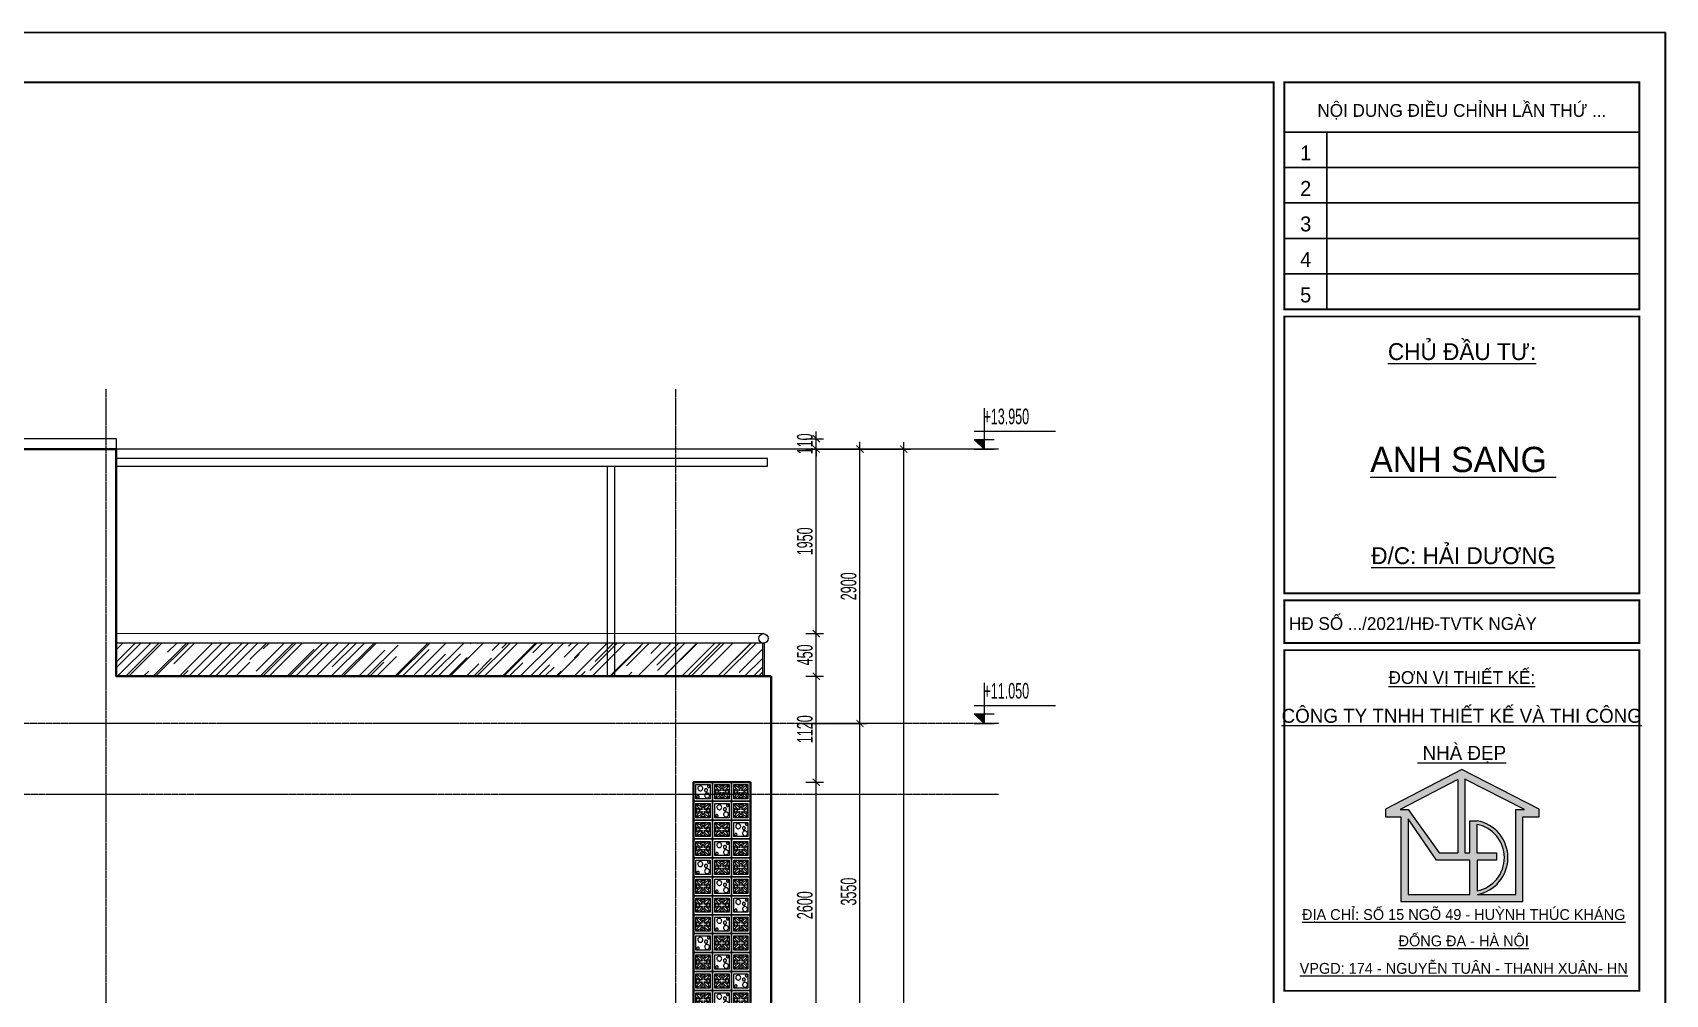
# Model space of a CAD drawing. Header units: millimetres. Extents: x 1336014 to 2939047, y -333549 to -60566.
# Drawn here: x 1428169 to 1445418, y -149804 to -139642 of the extents above; entities that cross this region are included whole.
import ezdxf
from ezdxf.enums import TextEntityAlignment as Align

# ---------------------------------------------------------------- set-up
doc = ezdxf.new("R2010")
doc.units = ezdxf.units.MM
doc.header["$MEASUREMENT"] = 0
doc.linetypes.add('CENTER2', pattern=[1.125, 0.75, -0.125, 0.125, -0.125])
for name, color, linetype, lineweight in [('01.Cut', 255, 'Continuous', 35), ('02.Thay', 145, 'Continuous', 15), ('03.Manh', 251, 'Continuous', 13), ('05.Text', 253, 'Continuous', 18), ('08.Dim', 156, 'Continuous', 15), ('09.Hatch', 250, 'Continuous', 5), ('10.truc', 250, 'CENTER2', 20), ('11.Khung bo', 32, 'Continuous', 50), ('12.Khung', 36, 'Continuous', 25), ('CA.thay 145', 145, 'Continuous', 18), ('DIM', 252, 'Continuous', 20)]:
    doc.layers.add(name, color=color, linetype=linetype, lineweight=lineweight)
doc.layers.add('text', color=7, linetype='Continuous')
doc.layers.add('Tpl_Bound', color=1, linetype='Continuous', plot=False)
doc.styles.add('AVANT', font='')
doc.styles.add('TT5_Text Dim', font='hoatbif.shx', dxfattribs={"width": 0.6})
doc.styles.add('VnAvantH', font='')
doc.styles.get('AVANT').set_extended_font_data('.VnAvant')
doc.styles.get('VnAvantH').set_extended_font_data('.VnAvantH')
doc.dimstyles.new('TT5_Dim 1-75', dxfattribs={"dimscale": 75, "dimtxt": 2.2, "dimasz": 1, "dimexe": 1, "dimexo": 0.5, "dimgap": 0.5, "dimtad": 1, "dimdec": 0, "dimzin": 0, "dimdsep": 46, "dimtxsty": 'TT5_Text Dim', "dimblk": 'ARCHTICK', "dimcen": 0, "dimdle": 1, "dimclrd": 256, "dimclre": 256, "dimclrt": 1, "dimadec": 0, "dimazin": 0, "dimtfac": 0.015, "dimtdec": 0, "dimtix": 1, "dimtmove": 2, "dimatfit": 3, "dimldrblk": 'DOT', "dimfxl": 1, "dimtolj": 1, "dimtzin": 0, "dimlwd": -1, "dimlwe": -1, "dimarcsym": 1})

# ---------------------------------------------------------------- blocks, each defined once
blk = doc.blocks.new('100')
at = {"layer": '09.Hatch'}
h = blk.add_hatch(color=3, dxfattribs=at)
h.paths.add_polyline_path([(1897639, -927180), (1897639, -927287), (1897855, -927287), (1897855, -928484), (1898824, -928484), (1899574, -928484), (1899574, -927287), (1899801, -927287), (1899801, -927179), (1898713, -926620)])
h.paths.add_polyline_path([(1898756, -926756), (1899596, -927187), (1899473, -927187), (1899473, -928384), (1898929, -928384, 0.834181), (1898929, -927344), (1898824, -927344), (1898824, -927797), (1898756, -927797)], flags=16)
h.paths.add_polyline_path([(1898656, -927796), (1898393, -927796), (1897956, -927186), (1897843, -927186), (1898656, -926763)], flags=16)
h.paths.add_polyline_path([(1898929, -928333), (1898929, -927898), (1899202, -927898), (1899202, -927797), (1898924, -927797), (1898924, -927395, -0.822042)], flags=16)
h.paths.add_polyline_path([(1898357, -927898), (1898824, -927898), (1898824, -928384), (1897956, -928384), (1897956, -927316)], flags=16)
at = {"layer": '05.Text'}
for p, q in [((1898713, -926620), (1897639, -927180)), ((1899801, -927179), (1898713, -926620)), ((1899801, -927179), (1898713, -926620)), ((1899801, -927179), (1898713, -926620)), ((1898656, -926763), (1897843, -927186)), ((1898656, -926763), (1897843, -927186)), ((1898656, -926763), (1897843, -927186)), ((1898656, -926763), (1898656, -927796)), ((1898656, -926763), (1898656, -927796)), ((1898656, -926763), (1898656, -927796)), ((1899596, -927187), (1898756, -926756)), ((1898756, -926756), (1898756, -927797)), ((1899596, -927187), (1898756, -926756)), ((1898756, -926756), (1898756, -927797)), ((1899596, -927187), (1898756, -926756)), ((1898756, -926756), (1898756, -927797)), ((1897639, -927180), (1897639, -927287)), ((1897639, -927287), (1897855, -927287)), ((1897843, -927186), (1897956, -927186)), ((1897855, -927287), (1897855, -928484)), ((1897956, -927186), (1897956, -927186)), ((1897956, -927186), (1898393, -927796)), ((1897956, -927316), (1897956, -928384)), ((1898357, -927898), (1897956, -927316)), ((1899473, -928384), (1899473, -927187)), ((1899473, -927187), (1899596, -927187)), ((1899473, -928384), (1899473, -927187)), ((1899473, -927187), (1899596, -927187)), ((1899473, -928384), (1899473, -927187)), ((1899473, -927187), (1899596, -927187)), ((1899574, -928484), (1899574, -927287)), ((1899574, -927287), (1899801, -927287)), ((1899801, -927287), (1899801, -927179)), ((1899801, -927287), (1899801, -927179)), ((1899801, -927287), (1899801, -927179)), ((1898824, -927797), (1898824, -927344)), ((1898824, -927797), (1898824, -927344)), ((1898824, -927344), (1898929, -927344)), ((1898924, -927395), (1898924, -927797)), ((1898824, -927898), (1898357, -927898)), ((1898393, -927796), (1898656, -927796)), ((1898756, -927797), (1898824, -927797)), ((1898824, -928384), (1898824, -927898)), ((1898924, -927797), (1899202, -927797)), ((1899202, -927898), (1898929, -927898)), ((1898929, -927898), (1898929, -928333)), ((1899202, -927797), (1899202, -927898)), ((1897956, -928384), (1898824, -928384)), ((1898929, -928384), (1899473, -928384)), ((1897855, -928484), (1898824, -928484)), ((1898824, -928484), (1899574, -928484))]:
    blk.add_line(p, q, dxfattribs=at)
for radius, start, end in [(478, 281.4298, 79.1164), (478, 281.4298, 79.1164), (478, 281.4298, 79.1164), (528, 280.3316, 79.6684)]:
    blk.add_arc((1898834, -927864), radius, start, end, dxfattribs=at)
at = {"layer": '11.Khung bo', "const_width": 26.7}
for points in [[(1860913, -945240), (1860913, -916940), (1896063, -916940), (1896063, -945240)], [(1860913, -945240), (1860913, -916940), (1896063, -916940), (1896063, -945240)], [(1860913, -945240), (1860913, -916940), (1896063, -916940), (1896063, -945240)], [(1896213, -920140), (1896213, -916940), (1901213, -916940), (1901213, -920140)], [(1896213, -920140), (1896213, -916940), (1901213, -916940), (1901213, -920140)], [(1896213, -920140), (1896213, -916940), (1901213, -916940), (1901213, -920140)], [(1896213, -924140), (1901213, -924140), (1901213, -920240), (1896213, -920240)], [(1896213, -924140), (1901213, -924140), (1901213, -920240), (1896213, -920240)], [(1896213, -924140), (1901213, -924140), (1901213, -920240), (1896213, -920240)], [(1896213, -924840), (1901213, -924840), (1901213, -924240), (1896213, -924240)], [(1896213, -924840), (1901213, -924840), (1901213, -924240), (1896213, -924240)], [(1896213, -924840), (1901213, -924840), (1901213, -924240), (1896213, -924240)], [(1896213, -929740), (1901213, -929740), (1901213, -924940), (1896213, -924940)], [(1896213, -929740), (1901213, -929740), (1901213, -924940), (1896213, -924940)], [(1896213, -929740), (1901213, -929740), (1901213, -924940), (1896213, -924940)]]:
    blk.add_lwpolyline(points, close=True, dxfattribs=at)
at = {"layer": '12.Khung'}
for p, q in [((1896213, -917640), (1901213, -917640)), ((1896213, -917640), (1901213, -917640)), ((1896213, -917640), (1901213, -917640)), ((1896813, -920140), (1896813, -917640)), ((1896813, -920140), (1896813, -917640)), ((1896813, -920140), (1896813, -917640)), ((1896213, -918140), (1901213, -918140)), ((1896213, -918140), (1901213, -918140)), ((1896213, -918140), (1901213, -918140)), ((1896213, -918640), (1901213, -918640)), ((1896213, -918640), (1901213, -918640)), ((1896213, -918640), (1901213, -918640)), ((1896213, -919140), (1901213, -919140)), ((1896213, -919140), (1901213, -919140)), ((1896213, -919140), (1901213, -919140)), ((1896213, -919640), (1901213, -919640)), ((1896213, -919640), (1901213, -919640)), ((1896213, -919640), (1901213, -919640))]:
    blk.add_line(p, q, dxfattribs=at)
blk.add_lwpolyline([(1901579, -945940), (1901579, -916240), (1859580, -916240), (1859580, -945940)], close=True, dxfattribs=at)
blk.add_lwpolyline([(1901579, -945940), (1901579, -916240), (1859580, -916240), (1859580, -945940)], close=True, dxfattribs=at)
blk.add_lwpolyline([(1901579, -945940), (1901579, -916240), (1859580, -916240), (1859580, -945940)], close=True, dxfattribs=at)
at = {"layer": '05.Text', "style": 'VnAvantH'}
for s, p in [('Néi dung ®iÒu chØnh lÇn thø ...', (1898713, -917329)), ('H§ sè .../2021/H§-TVTK ngµy ', (1898057, -924540))]:
    blk.add_text(s, height=180, dxfattribs=at).set_placement(p, align=Align.MIDDLE)
at = {"layer": '05.Text'}
for s, height, style, p in [('1', 210, 'AVANT', (1896513, -918040)), ('2', 210, 'AVANT', (1896513, -918540)), ('3', 210, 'AVANT', (1896513, -919040)), ('4', 210, 'AVANT', (1896513, -919540)), ('5', 210, 'AVANT', (1896513, -920040)), ('%%uChñ ®Çu t\xad:', 237.6, 'VnAvantH', (1898716, -920853)), ('%%Uanh sang ', 356.4, 'VnAvantH', (1898732, -922432)), ('%%U®/c: h¶i d\xad¬ng', 237.6, 'VnAvantH', (1898732, -923728)), ('%%U®¬n vÞ thiÕt kÕ:', 180, 'VnAvantH', (1898713, -925416)), ('%%Uc«ng ty tnhh thiÕt kÕ vµ thi c«ng', 198, 'VnAvantH', (1898711, -925964)), ('%%U nhµ ®Ñp', 198, 'VnAvantH', (1898711, -926487)), ('%%U®Þa chØ: sè 15 ngâ 49 - huúnh thóc kh¸ng', 152.46, 'VnAvantH', (1898739, -928742)), ('%%U®èng ®a - hµ néi', 152.46, 'VnAvantH', (1898739, -929113)), ('%%Uvpgd: 174 - nguyÔn tu©n - thanh xu©n- hn', 152.46, 'VnAvantH', (1898739, -929500))]:
    blk.add_text(s, height=height, dxfattribs=dict(at, style=style)).set_placement(p, align=Align.CENTER)
blk = doc.blocks.new('_ARCHTICK')
at = {"const_width": 0.15}
blk.add_lwpolyline([(-0.5, -0.5), (0.5, 0.5)], dxfattribs=at)
blk = doc.blocks.new('*D748')
at = {"layer": '08.Dim', "transparency": 16777216}
for p, q in [((1436338, -146942), (1436985, -146942)), ((1436910, -150568), (1436910, -146867)), ((1436338, -150493), (1436985, -150493))]:
    blk.add_line(p, q, dxfattribs=at)
at = {"layer": 'Defpoints', "color": 0, "transparency": 16777216}
for p in [(1436300, -146942), (1436910, -146942), (1436300, -150493)]:
    blk.add_point(p, dxfattribs=at)
at = {"layer": '08.Dim', "transparency": 16777216, "xscale": 75, "yscale": 75, "zscale": 75}
for p, rotation in [((1436910, -146942), 90), ((1436910, -150493), 270)]:
    blk.add_blockref('_ARCHTICK', p, dxfattribs=dict(at, rotation=rotation))
at = {"layer": '08.Dim', "color": 1, "transparency": 16777216, "insert": (1436790, -148718), "char_height": 165, "attachment_point": 5, "rotation": 90, "style": 'TT5_Text Dim'}
blk.add_mtext('\\A1;3550', dxfattribs=at)
blk = doc.blocks.new('_DOT')
blk.add_line((-0.5, 0), (-1, 0))
at = {"const_width": 0.5}
blk.add_lwpolyline([(-0.25, 0, 1), (0.25, 0, 1)], format="xyb", close=True, dxfattribs=at)
blk = doc.blocks.new('*D749')
at = {"layer": '08.Dim', "transparency": 16777216}
for p, q in [((1436910, -147017), (1436910, -143967)), ((1436338, -144042), (1436985, -144042)), ((1436338, -146942), (1436985, -146942))]:
    blk.add_line(p, q, dxfattribs=at)
at = {"layer": 'Defpoints', "color": 0, "transparency": 16777216}
for p in [(1436300, -144042), (1436910, -144042), (1436300, -146942)]:
    blk.add_point(p, dxfattribs=at)
at = {"layer": '08.Dim', "transparency": 16777216, "xscale": 75, "yscale": 75, "zscale": 75}
for p, rotation in [((1436910, -144042), 90), ((1436910, -146942), 270)]:
    blk.add_blockref('_ARCHTICK', p, dxfattribs=dict(at, rotation=rotation))
at = {"layer": '08.Dim', "color": 1, "transparency": 16777216, "insert": (1436790, -145492), "char_height": 165, "attachment_point": 5, "rotation": 90, "style": 'TT5_Text Dim'}
blk.add_mtext('\\A1;2900', dxfattribs=at)
blk = doc.blocks.new('*D750')
at = {"layer": '08.Dim', "transparency": 16777216}
for p, q in [((1437372, -158068), (1437372, -143968)), ((1436338, -144043), (1437447, -144043)), ((1436338, -157993), (1437447, -157993))]:
    blk.add_line(p, q, dxfattribs=at)
at = {"layer": 'Defpoints', "color": 0, "transparency": 16777216}
for p in [(1436300, -144043), (1437372, -144043), (1436300, -157993)]:
    blk.add_point(p, dxfattribs=at)
at = {"layer": '08.Dim', "transparency": 16777216, "xscale": 75, "yscale": 75, "zscale": 75}
for p, rotation in [((1437372, -144043), 90), ((1437372, -157993), 270)]:
    blk.add_blockref('_ARCHTICK', p, dxfattribs=dict(at, rotation=rotation))
at = {"layer": '08.Dim', "color": 1, "transparency": 16777216, "insert": (1437252, -151018), "char_height": 165, "attachment_point": 5, "rotation": 90, "style": 'TT5_Text Dim'}
blk.add_mtext('\\A1;13950', dxfattribs=at)
blk = doc.blocks.new('A$C4E7C6F34')
at = {"layer": 'DIM'}
blk.add_hatch(color=256, dxfattribs=at).paths.add_polyline_path([(-38, 0), (-38, 138), (-178, 138)])
for p, q in [((-38, 576), (-38, 0)), ((964, 248), (-178, 248)), ((-178, 138), (101, 138)), ((-178, 138), (-38, 0)), ((-178, 0), (101, 0))]:
    blk.add_line(p, q, dxfattribs=at)
at = {"layer": 'text', "style": 'TT5_Text Dim', "flags": 8}
blk.add_attdef('%%P0.000', text='', height=220, dxfattribs=at).set_placement((102, 461), align=Align.MIDDLE_LEFT)
blk = doc.blocks.new('ewrw')
for p, q in [((-554, 1267), (-554, 1067)), ((-354, 1267), (-554, 1267)), ((-379, 1242), (-529, 1242)), ((-529, 1242), (-529, 1092)), ((-519, 1232), (-519, 1228)), ((-515, 1231), (-519, 1232)), ((-519, 1228), (-517, 1223)), ((-517, 1223), (-516, 1219)), ((-516, 1219), (-514, 1214)), ((-510, 1230), (-515, 1231)), ((-514, 1214), (-512, 1210)), ((-512, 1210), (-509, 1206)), ((-506, 1228), (-510, 1230)), ((-502, 1226), (-506, 1228)), ((-498, 1224), (-502, 1226)), ((-494, 1222), (-498, 1224)), ((-490, 1219), (-494, 1222)), ((-486, 1216), (-490, 1219)), ((-483, 1213), (-486, 1216)), ((-480, 1210), (-483, 1213)), ((-477, 1228), (-482, 1232)), ((-427, 1232), (-482, 1232)), ((-477, 1206), (-480, 1210)), ((-472, 1223), (-477, 1228)), ((-468, 1218), (-472, 1223)), ((-464, 1213), (-468, 1218)), ((-460, 1207), (-464, 1213)), ((-445, 1213), (-449, 1207)), ((-441, 1218), (-445, 1213)), ((-437, 1223), (-441, 1218)), ((-432, 1228), (-437, 1223)), ((-427, 1232), (-432, 1228)), ((-429, 1210), (-432, 1206)), ((-426, 1213), (-429, 1210)), ((-423, 1216), (-426, 1213)), ((-419, 1219), (-423, 1216)), ((-415, 1222), (-419, 1219)), ((-411, 1224), (-415, 1222)), ((-407, 1226), (-411, 1224)), ((-403, 1228), (-407, 1226)), ((-398, 1230), (-403, 1228)), ((-400, 1206), (-397, 1210)), ((-394, 1231), (-398, 1230)), ((-397, 1210), (-395, 1214)), ((-395, 1214), (-393, 1219)), ((-389, 1232), (-394, 1231)), ((-393, 1219), (-392, 1223)), ((-392, 1223), (-390, 1228)), ((-390, 1228), (-389, 1232)), ((-379, 1092), (-379, 1242)), ((-354, 1067), (-354, 1267)), ((-554, 1067), (-354, 1067)), ((-529, 1092), (-379, 1092)), ((-519, 1194), (-515, 1189)), ((-519, 1194), (-519, 1140)), ((-515, 1145), (-519, 1140)), ((-517, 1111), (-519, 1107)), ((-519, 1107), (-519, 1102)), ((-519, 1102), (-515, 1103)), ((-516, 1115), (-517, 1111)), ((-514, 1120), (-516, 1115)), ((-515, 1189), (-510, 1185)), ((-510, 1150), (-515, 1145)), ((-515, 1103), (-510, 1104)), ((-512, 1124), (-514, 1120)), ((-509, 1128), (-512, 1124)), ((-510, 1185), (-505, 1180)), ((-505, 1154), (-510, 1150)), ((-510, 1104), (-506, 1106)), ((-509, 1206), (-507, 1203)), ((-507, 1132), (-509, 1128)), ((-507, 1203), (-504, 1199)), ((-504, 1135), (-507, 1132)), ((-506, 1106), (-502, 1108)), ((-505, 1180), (-500, 1177)), ((-500, 1158), (-505, 1154)), ((-504, 1199), (-500, 1196)), ((-500, 1139), (-504, 1135)), ((-502, 1108), (-498, 1110)), ((-500, 1196), (-497, 1192)), ((-500, 1177), (-495, 1173)), ((-495, 1161), (-500, 1158)), ((-497, 1142), (-500, 1139)), ((-498, 1110), (-494, 1112)), ((-497, 1192), (-493, 1190)), ((-493, 1145), (-497, 1142)), ((-495, 1173), (-489, 1170)), ((-489, 1164), (-495, 1161)), ((-494, 1112), (-490, 1115)), ((-493, 1190), (-490, 1187)), ((-490, 1147), (-493, 1145)), ((-490, 1187), (-486, 1184)), ((-486, 1150), (-490, 1147)), ((-490, 1115), (-486, 1118)), ((-489, 1170), (-483, 1167)), ((-483, 1167), (-489, 1164)), ((-486, 1184), (-482, 1182)), ((-482, 1152), (-486, 1150)), ((-486, 1118), (-483, 1121)), ((-483, 1121), (-480, 1125)), ((-482, 1182), (-477, 1180)), ((-477, 1154), (-482, 1152)), ((-482, 1102), (-477, 1106)), ((-482, 1102), (-427, 1102)), ((-480, 1125), (-477, 1128)), ((-474, 1202), (-477, 1206)), ((-477, 1180), (-473, 1179)), ((-473, 1155), (-477, 1154)), ((-477, 1128), (-474, 1132)), ((-477, 1106), (-472, 1111)), ((-472, 1198), (-474, 1202)), ((-474, 1132), (-472, 1136)), ((-473, 1179), (-469, 1178)), ((-469, 1157), (-473, 1155)), ((-470, 1194), (-472, 1198)), ((-472, 1136), (-470, 1140)), ((-472, 1111), (-468, 1116)), ((-468, 1190), (-470, 1194)), ((-470, 1140), (-468, 1144)), ((-469, 1178), (-464, 1177)), ((-464, 1158), (-469, 1157)), ((-466, 1186), (-468, 1190)), ((-468, 1144), (-466, 1149)), ((-468, 1116), (-464, 1121)), ((-465, 1181), (-466, 1186)), ((-466, 1149), (-465, 1153)), ((-464, 1177), (-465, 1181)), ((-465, 1153), (-464, 1158)), ((-464, 1121), (-460, 1127)), ((-457, 1202), (-460, 1207)), ((-460, 1127), (-457, 1133)), ((-454, 1196), (-457, 1202)), ((-457, 1133), (-454, 1139)), ((-452, 1202), (-454, 1196)), ((-454, 1139), (-452, 1133)), ((-449, 1207), (-452, 1202)), ((-452, 1133), (-449, 1127)), ((-449, 1127), (-445, 1121)), ((-444, 1181), (-445, 1177)), ((-445, 1177), (-440, 1178)), ((-445, 1158), (-444, 1153)), ((-440, 1157), (-445, 1158)), ((-445, 1121), (-441, 1116)), ((-443, 1186), (-444, 1181)), ((-444, 1153), (-443, 1149)), ((-441, 1190), (-443, 1186)), ((-443, 1149), (-441, 1144)), ((-439, 1194), (-441, 1190)), ((-441, 1144), (-439, 1140)), ((-441, 1116), (-437, 1111)), ((-440, 1178), (-436, 1179)), ((-436, 1155), (-440, 1157)), ((-437, 1198), (-439, 1194)), ((-439, 1140), (-437, 1136)), ((-435, 1202), (-437, 1198)), ((-437, 1136), (-435, 1132)), ((-437, 1111), (-432, 1106)), ((-436, 1179), (-432, 1180)), ((-432, 1154), (-436, 1155)), ((-432, 1206), (-435, 1202)), ((-435, 1132), (-432, 1128)), ((-432, 1180), (-427, 1182)), ((-427, 1152), (-432, 1154)), ((-432, 1128), (-429, 1125)), ((-432, 1106), (-427, 1102)), ((-429, 1125), (-426, 1121)), ((-427, 1182), (-423, 1184)), ((-423, 1150), (-427, 1152)), ((-426, 1167), (-420, 1170)), ((-420, 1164), (-426, 1167)), ((-426, 1121), (-423, 1118)), ((-423, 1184), (-419, 1187)), ((-419, 1147), (-423, 1150)), ((-423, 1118), (-419, 1115)), ((-420, 1170), (-414, 1173)), ((-414, 1161), (-420, 1164)), ((-419, 1187), (-415, 1190)), ((-415, 1145), (-419, 1147)), ((-419, 1115), (-415, 1112)), ((-415, 1190), (-412, 1192)), ((-412, 1142), (-415, 1145)), ((-415, 1112), (-411, 1110)), ((-414, 1173), (-409, 1177)), ((-409, 1158), (-414, 1161)), ((-412, 1192), (-409, 1196)), ((-409, 1139), (-412, 1142)), ((-411, 1110), (-407, 1108)), ((-409, 1196), (-405, 1199)), ((-409, 1177), (-403, 1180)), ((-403, 1154), (-409, 1158)), ((-405, 1135), (-409, 1139)), ((-407, 1108), (-403, 1106)), ((-405, 1199), (-402, 1203)), ((-402, 1132), (-405, 1135)), ((-403, 1180), (-398, 1185)), ((-398, 1150), (-403, 1154)), ((-403, 1106), (-398, 1104)), ((-402, 1203), (-400, 1206)), ((-400, 1128), (-402, 1132)), ((-397, 1124), (-400, 1128)), ((-398, 1185), (-394, 1189)), ((-394, 1145), (-398, 1150)), ((-398, 1104), (-394, 1103)), ((-395, 1120), (-397, 1124)), ((-393, 1115), (-395, 1120)), ((-394, 1189), (-389, 1194)), ((-389, 1140), (-394, 1145)), ((-394, 1103), (-389, 1102)), ((-392, 1111), (-393, 1115)), ((-390, 1107), (-392, 1111)), ((-389, 1102), (-390, 1107)), ((-389, 1140), (-389, 1194))]:
    blk.add_line(p, q)
blk = doc.blocks.new('q\xadeqw')
for p, q in [((-554, 992), (-554, 792)), ((-354, 992), (-554, 992)), ((-379, 967), (-529, 967)), ((-529, 967), (-529, 817)), ((-525, 952), (-524, 955)), ((-525, 949), (-525, 952)), ((-525, 946), (-525, 949)), ((-524, 943), (-525, 946)), ((-524, 955), (-522, 957)), ((-522, 940), (-524, 943)), ((-522, 957), (-519, 959)), ((-519, 938), (-522, 940)), ((-522, 860), (-519, 866)), ((-519, 959), (-516, 960)), ((-516, 937), (-519, 938)), ((-519, 866), (-514, 871)), ((-516, 960), (-513, 961)), ((-513, 937), (-516, 937)), ((-514, 871), (-508, 875)), ((-513, 961), (-510, 960)), ((-510, 937), (-513, 937)), ((-510, 960), (-507, 959)), ((-507, 938), (-510, 937)), ((-508, 875), (-502, 877)), ((-507, 959), (-505, 957)), ((-505, 940), (-507, 938)), ((-505, 957), (-503, 955)), ((-503, 943), (-505, 940)), ((-503, 955), (-502, 952)), ((-502, 946), (-503, 943)), ((-502, 952), (-501, 949)), ((-501, 949), (-502, 946)), ((-502, 907), (-501, 911)), ((-501, 903), (-502, 907)), ((-502, 877), (-495, 877)), ((-501, 911), (-500, 915)), ((-499, 899), (-501, 903)), ((-500, 915), (-497, 918)), ((-497, 896), (-499, 899)), ((-497, 918), (-494, 921)), ((-493, 893), (-497, 896)), ((-495, 877), (-488, 876)), ((-494, 921), (-490, 922)), ((-490, 892), (-493, 893)), ((-490, 922), (-486, 923)), ((-485, 891), (-490, 892)), ((-488, 876), (-482, 873)), ((-486, 923), (-482, 923)), ((-481, 892), (-485, 891)), ((-482, 923), (-478, 921)), ((-482, 873), (-477, 868)), ((-477, 893), (-481, 892)), ((-478, 921), (-474, 918)), ((-474, 896), (-477, 893)), ((-477, 868), (-474, 863)), ((-474, 918), (-472, 915)), ((-472, 899), (-474, 896)), ((-474, 863), (-472, 856)), ((-472, 915), (-470, 911)), ((-470, 903), (-472, 899)), ((-470, 911), (-470, 907)), ((-470, 907), (-470, 903)), ((-452, 924), (-451, 931)), ((-450, 918), (-452, 924)), ((-451, 931), (-449, 938)), ((-447, 912), (-450, 918)), ((-449, 938), (-446, 943)), ((-442, 907), (-447, 912)), ((-446, 943), (-441, 948)), ((-437, 903), (-442, 907)), ((-441, 948), (-435, 951)), ((-430, 901), (-437, 903)), ((-435, 951), (-428, 953)), ((-423, 901), (-430, 901)), ((-428, 953), (-421, 953)), ((-417, 903), (-423, 901)), ((-421, 953), (-415, 951)), ((-411, 906), (-417, 903)), ((-415, 951), (-409, 947)), ((-406, 910), (-411, 906)), ((-409, 947), (-404, 942)), ((-402, 916), (-406, 910)), ((-404, 942), (-401, 936)), ((-400, 923), (-402, 916)), ((-401, 936), (-400, 929)), ((-400, 929), (-400, 923)), ((-379, 817), (-379, 967)), ((-354, 792), (-354, 992)), ((-554, 792), (-354, 792)), ((-529, 817), (-379, 817)), ((-523, 854), (-522, 860)), ((-523, 847), (-523, 854)), ((-521, 841), (-523, 847)), ((-517, 835), (-521, 841)), ((-512, 830), (-517, 835)), ((-506, 827), (-512, 830)), ((-500, 826), (-506, 827)), ((-493, 826), (-500, 826)), ((-486, 828), (-493, 826)), ((-481, 832), (-486, 828)), ((-476, 837), (-481, 832)), ((-473, 843), (-476, 837)), ((-471, 849), (-473, 843)), ((-472, 856), (-471, 849)), ((-414, 838), (-413, 841)), ((-413, 834), (-414, 838)), ((-413, 841), (-412, 844)), ((-412, 831), (-413, 834)), ((-412, 844), (-410, 847)), ((-410, 828), (-412, 831)), ((-410, 847), (-407, 849)), ((-407, 826), (-410, 828)), ((-407, 849), (-404, 850)), ((-404, 825), (-407, 826)), ((-404, 850), (-401, 851)), ((-401, 825), (-404, 825)), ((-401, 851), (-397, 850)), ((-397, 825), (-401, 825)), ((-397, 850), (-394, 849)), ((-394, 826), (-397, 825)), ((-394, 849), (-392, 847)), ((-392, 828), (-394, 826)), ((-392, 847), (-390, 844)), ((-390, 831), (-392, 828)), ((-390, 844), (-388, 841)), ((-388, 834), (-390, 831)), ((-388, 841), (-388, 838)), ((-388, 838), (-388, 834))]:
    blk.add_line(p, q)
blk = doc.blocks.new('\xadqerqwr')
at = {"layer": '01.Cut'}
blk.add_lwpolyline([(-300, 2600), (300, 2600), (300, 0), (-300, 0)], close=True, dxfattribs=at)
for name, p in [('ewrw', (254, 1333)), ('ewrw', (454, 1333)), ('q\xadeqw', (654, 1608)), ('ewrw', (254, 1133)), ('q\xadeqw', (454, 1408)), ('ewrw', (654, 1133)), ('q\xadeqw', (254, 1208)), ('ewrw', (454, 933)), ('ewrw', (654, 933)), ('ewrw', (254, 733)), ('q\xadeqw', (454, 1008)), ('ewrw', (654, 733)), ('ewrw', (254, 533)), ('ewrw', (454, 533)), ('q\xadeqw', (654, 808)), ('ewrw', (254, 333)), ('q\xadeqw', (454, 608)), ('ewrw', (654, 333)), ('q\xadeqw', (254, 408)), ('ewrw', (454, 133)), ('ewrw', (654, 133)), ('ewrw', (254, -67)), ('q\xadeqw', (454, 208)), ('ewrw', (654, -67)), ('ewrw', (254, -267)), ('ewrw', (454, -267)), ('q\xadeqw', (654, 8)), ('ewrw', (254, -467)), ('q\xadeqw', (454, -192)), ('ewrw', (654, -467)), ('q\xadeqw', (254, -392)), ('ewrw', (454, -667)), ('ewrw', (654, -667)), ('ewrw', (254, -867)), ('q\xadeqw', (454, -592)), ('ewrw', (654, -867)), ('ewrw', (254, -1067)), ('ewrw', (454, -1067)), ('q\xadeqw', (654, -792))]:
    blk.add_blockref(name, p)
blk = doc.blocks.new('*D754')
at = {"layer": '08.Dim', "transparency": 16777216}
for p, q in [((1436338, -147562), (1436523, -147562)), ((1436448, -150237), (1436448, -147487)), ((1436338, -150162), (1436523, -150162))]:
    blk.add_line(p, q, dxfattribs=at)
at = {"layer": 'Defpoints', "color": 0, "transparency": 16777216}
for p in [(1436300, -147562), (1436448, -147562), (1436300, -150162)]:
    blk.add_point(p, dxfattribs=at)
at = {"layer": '08.Dim', "transparency": 16777216, "xscale": 75, "yscale": 75, "zscale": 75}
for p, rotation in [((1436448, -147562), 90), ((1436448, -150162), 270)]:
    blk.add_blockref('_ARCHTICK', p, dxfattribs=dict(at, rotation=rotation))
at = {"layer": '08.Dim', "color": 1, "transparency": 16777216, "insert": (1436328, -148862), "char_height": 165, "attachment_point": 5, "rotation": 90, "style": 'TT5_Text Dim'}
blk.add_mtext('\\A1;2600', dxfattribs=at)
blk = doc.blocks.new('*D755')
at = {"layer": '08.Dim', "transparency": 16777216}
for p, q in [((1436338, -146442), (1436523, -146442)), ((1436448, -147637), (1436448, -146367)), ((1436338, -147562), (1436523, -147562))]:
    blk.add_line(p, q, dxfattribs=at)
at = {"layer": 'Defpoints', "color": 0, "transparency": 16777216}
for p in [(1436300, -146442), (1436448, -146442), (1436300, -147562)]:
    blk.add_point(p, dxfattribs=at)
at = {"layer": '08.Dim', "transparency": 16777216, "xscale": 75, "yscale": 75, "zscale": 75}
for p, rotation in [((1436448, -146442), 90), ((1436448, -147562), 270)]:
    blk.add_blockref('_ARCHTICK', p, dxfattribs=dict(at, rotation=rotation))
at = {"layer": '08.Dim', "color": 1, "transparency": 16777216, "insert": (1436328, -147002), "char_height": 165, "attachment_point": 5, "rotation": 90, "style": 'TT5_Text Dim'}
blk.add_mtext('\\A1;1120', dxfattribs=at)
blk = doc.blocks.new('*D756')
at = {"layer": '08.Dim', "transparency": 16777216}
for p, q in [((1436448, -146517), (1436448, -145917)), ((1436338, -145992), (1436523, -145992)), ((1436338, -146442), (1436523, -146442))]:
    blk.add_line(p, q, dxfattribs=at)
at = {"layer": 'Defpoints', "color": 0, "transparency": 16777216}
for p in [(1436300, -145992), (1436448, -145992), (1436300, -146442)]:
    blk.add_point(p, dxfattribs=at)
at = {"layer": '08.Dim', "transparency": 16777216, "xscale": 75, "yscale": 75, "zscale": 75}
for p, rotation in [((1436448, -145992), 90), ((1436448, -146442), 270)]:
    blk.add_blockref('_ARCHTICK', p, dxfattribs=dict(at, rotation=rotation))
at = {"layer": '08.Dim', "color": 1, "transparency": 16777216, "insert": (1436328, -146217), "char_height": 165, "attachment_point": 5, "rotation": 90, "style": 'TT5_Text Dim'}
blk.add_mtext('\\A1;450', dxfattribs=at)
blk = doc.blocks.new('*D757')
at = {"layer": '08.Dim', "transparency": 16777216}
for p, q in [((1436448, -146067), (1436448, -143967)), ((1436338, -144042), (1436523, -144042)), ((1436338, -145992), (1436523, -145992))]:
    blk.add_line(p, q, dxfattribs=at)
at = {"layer": 'Defpoints', "color": 0, "transparency": 16777216}
for p in [(1436300, -144042), (1436448, -144042), (1436300, -145992)]:
    blk.add_point(p, dxfattribs=at)
at = {"layer": '08.Dim', "transparency": 16777216, "xscale": 75, "yscale": 75, "zscale": 75}
for p, rotation in [((1436448, -144042), 90), ((1436448, -145992), 270)]:
    blk.add_blockref('_ARCHTICK', p, dxfattribs=dict(at, rotation=rotation))
at = {"layer": '08.Dim', "color": 1, "transparency": 16777216, "insert": (1436328, -145017), "char_height": 165, "attachment_point": 5, "rotation": 90, "style": 'TT5_Text Dim'}
blk.add_mtext('\\A1;1950', dxfattribs=at)
blk = doc.blocks.new('*D2378')
at = {"layer": '08.Dim', "transparency": 16777216}
for p, q in [((1436448, -143932), (1436448, -143857)), ((1436338, -143932), (1436523, -143932)), ((1436448, -144042), (1436448, -143932)), ((1436338, -144042), (1436523, -144042)), ((1436448, -144042), (1436448, -144117))]:
    blk.add_line(p, q, dxfattribs=at)
at = {"layer": 'Defpoints', "color": 0, "transparency": 16777216}
for p in [(1436300, -143932), (1436448, -143932), (1436300, -144042)]:
    blk.add_point(p, dxfattribs=at)
at = {"layer": '08.Dim', "transparency": 16777216, "xscale": 75, "yscale": 75, "zscale": 75}
for p, rotation in [((1436448, -143932), 270), ((1436448, -144042), 90)]:
    blk.add_blockref('_ARCHTICK', p, dxfattribs=dict(at, rotation=rotation))
at = {"layer": '08.Dim', "color": 1, "transparency": 16777216, "insert": (1436328, -143987), "char_height": 165, "attachment_point": 5, "rotation": 90, "style": 'TT5_Text Dim'}
blk.add_mtext('\\A1;110', dxfattribs=at)

msp = doc.modelspace()

# ---------------------------------------------------------------- hatches: boundary and pattern name
at = {"layer": '03.Manh', "ltscale": 0.1}
h = msp.add_hatch(dxfattribs=at)
h.set_pattern_fill('AR-RROOF', color=256, scale=200, angle=45)
h.set_pattern_definition([(45, (530062.57, -189400.8), (169.705627, 452.54834), [3000, -400, 1000, -200]), (45, (530179.95, -189142), (-329.51176, 46.66905), [600, -66, 1200, -150]), (45, (530013.07, -189209.88), (640.638744, 830.143361), [1600, -280, 800, -200])])
h.paths.add_polyline_path([(1429052.5, -146442.3), (1429052.5, -146092.9), (1435880, -146092.3), (1435880, -146442.3), (1435751.5, -146442.3)])

# ---------------------------------------------------------------- linework, layer by layer
at = {"layer": '01.Cut'}
msp.add_lwpolyline([(1435971.5, -146442.3), (1435971.5, -154542.7), (1435071.5, -154542.8), (1435071.5, -158142.3), (1420071.5, -158142.8), (1420091.5, -147643.5), (1425252.5, -147643.1), (1425252.2, -144043.1), (1429052.3, -144043), (1429052.5, -146442.3), (1435971.5, -146442.3)], dxfattribs=at)
at = {"layer": '02.Thay'}
for points in [[(1425252.2, -144040.3), (1425252.2, -143930.3), (1428942, -143930.3), (1429052, -143930.3), (1429052.3, -144040.3)], [(1435971.5, -150492.8), (1435971.5, -147342.3)]]:
    msp.add_lwpolyline(points, dxfattribs=at)
at = {"layer": '03.Manh'}
for p, q in [((1435900, -146092.3), (1435880, -146092.3)), ((1435900, -146442.3), (1435900, -146092.3))]:
    msp.add_line(p, q, dxfattribs=at)
at = {"layer": '03.Manh', "ltscale": 200}
msp.add_line((1435880, -146092.3), (1435880, -146442.3), dxfattribs=at)
for points in [[(1435890.7, -145992.3), (1429052.4, -145992.9)], [(1435890.7, -146092.3), (1429052.5, -146092.9)]]:
    msp.add_lwpolyline(points, dxfattribs=at)
msp.add_circle((1435890, -146042.3), 50, dxfattribs=at)
at = {"layer": '10.truc'}
for p, q in [((1428942.5, -143408.8), (1428941.5, -160388.6)), ((1434961.5, -143408.8), (1434961.5, -160388.6)), ((1438373.9, -144043), (1417284.3, -144043)), ((1438374.2, -144043), (1417284.6, -144043)), ((1438373.9, -146942.4), (1417284.3, -146942.4)), ((1438374.2, -147693.5), (1417284.6, -147693.5))]:
    msp.add_line(p, q, dxfattribs=at)
at = {"layer": 'CA.thay 145'}
msp.add_lwpolyline([(1429052.1, -144223.5), (1435931.5, -144223.5), (1435931.5, -144143), (1429052.1, -144143)], close=True, dxfattribs=at)
for points in [[(1434238, -144223.5), (1434238, -146442.3)], [(1434318, -144223.5), (1434318, -146442.3)]]:
    msp.add_lwpolyline(points, dxfattribs=at)
at = {"layer": 'Tpl_Bound', "color": 1}
msp.add_lwpolyline([(1413918.7, -161916.3), (1413918.7, -139641.5), (1445418.4, -139641.5), (1445418.4, -161916.3)], close=True, dxfattribs=at)

# ---------------------------------------------------------------- block references
at = {"layer": '03.Manh', "xscale": -1}
msp.add_blockref('\xadqerqwr', (1435451.5, -150162.2), dxfattribs=at)
at = {"layer": '05.Text', "xscale": 0.75, "yscale": 0.75, "zscale": 0.75}
msp.add_blockref('100', (19234, 547538.6), dxfattribs=at)
at = {"layer": '08.Dim'}
ref = msp.add_blockref('A$C4E7C6F34', (1438251, -144043), dxfattribs=dict(at, xscale=0.7499999999999988, yscale=0.7499999999999988, zscale=0.7499999999999988))
ref.add_attrib('%%P0.000', '+13.950', dxfattribs={"layer": 'text', "height": 165, "style": 'TT5_Text Dim', "width": 0.6, "flags": 8}).set_placement((1438214.7, -143697), align=Align.MIDDLE_LEFT)
ref = msp.add_blockref('A$C4E7C6F34', (1438251, -146942.4), dxfattribs=dict(at, xscale=0.7499999999999988, yscale=0.7499999999999988, zscale=0.7499999999999988))
ref.add_attrib('%%P0.000', '+11.050', dxfattribs={"layer": 'text', "height": 165, "style": 'TT5_Text Dim', "width": 0.6, "flags": 8}).set_placement((1438214.7, -146596.4), align=Align.MIDDLE_LEFT)

# ---------------------------------------------------------------- dimensions: what is measured, and where the dimension line sits
for base, p1, p2, picture, middle in [((1436448.4, -143932.3), (1436300.2, -144042), (1436300.2, -143932.3), '*D2378', (1436328.4, -143987.1)), ((1436448.4, -144042), (1436300.2, -145992.4), (1436300.2, -144042), '*D757', (1436328.4, -145017.2)), ((1436910.4, -144042), (1436300.2, -146942.4), (1436300.2, -144042), '*D749', (1436790.4, -145492.2)), ((1437372.4, -144043), (1436300.2, -157993.3), (1436300.2, -144043), '*D750', (1437252.4, -151018.1)), ((1436448.4, -145992.4), (1436300.2, -146442.3), (1436300.2, -145992.4), '*D756', (1436328.4, -146217.3)), ((1436448.4, -146442.3), (1436300.2, -147562.2), (1436300.2, -146442.3), '*D755', (1436328.4, -147002.3)), ((1436910.4, -146942.4), (1436300.2, -150492.8), (1436300.2, -146942.4), '*D748', (1436790.4, -148717.6)), ((1436448.4, -147562.2), (1436300.2, -150162.2), (1436300.2, -147562.2), '*D754', (1436328.4, -148862.2))]:
    dim = msp.add_linear_dim(base=base, p1=p1, p2=p2, angle=90, dimstyle='TT5_Dim 1-75', dxfattribs=at)
    dim.commit()
    dim.dimension.update_dxf_attribs({"geometry": picture, "text_midpoint": middle})

doc.saveas('drawing.dxf')
